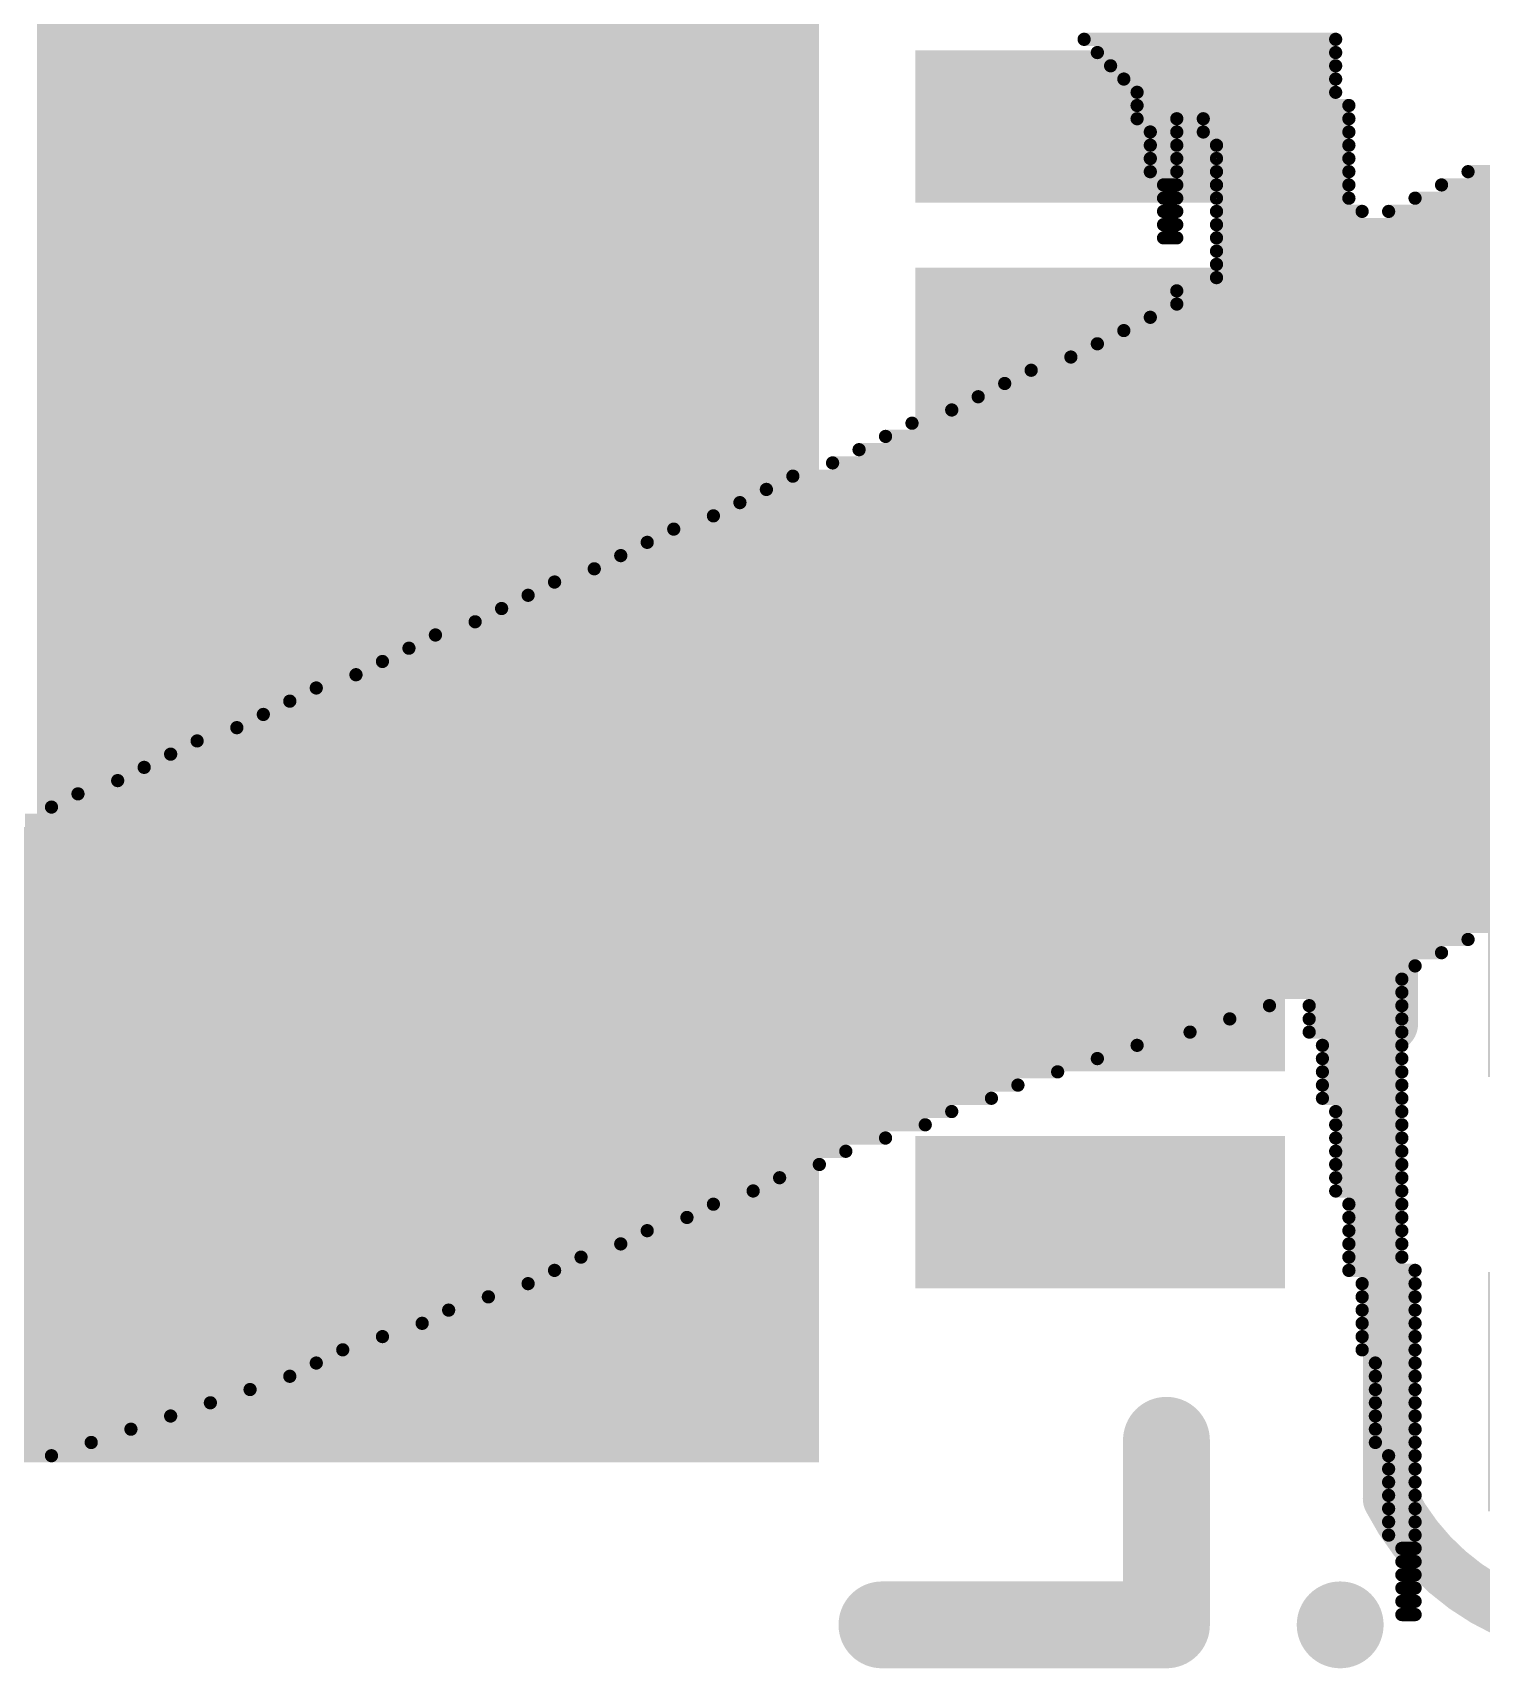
# Model space of a CAD drawing. Header units: millimetres. Extents: x -6 to 151, y -20 to 98.
# Drawn here: x 42.268 to 45.603, y 23.107 to 26.873 of the extents above; entities that cross this region are included whole.
import ezdxf

# ---------------------------------------------------------------- set-up
doc = ezdxf.new("R2010")
doc.units = ezdxf.units.MM
for name, color, linetype in [('BottomOverlay', 54, 'Continuous'), ('TopOverlay', 2, 'Continuous'), ('TopPaste', 8, 'Continuous'), ('TopSolder', 216, 'Continuous'), ('ViaHoleLayer', 16, 'Continuous')]:
    doc.layers.add(name, color=color, linetype=linetype)

# ---------------------------------------------------------------- blocks, each defined once
blk = doc.blocks.new('DFN4_3_12_40')
at = {"layer": 'TopPaste'}
for points in [[(-0.875, -1.8), (-0.875, 1.8), (0.875, 1.8), (0.875, -1.8)], [(-1.9474, 1.1), (-1.9474, 1.4), (-1.1474, 1.4), (-1.1474, 1.1)], [(-1.9474, 0.6), (-1.9474, 0.9), (-1.1474, 0.9), (-1.1474, 0.6)], [(-1.9474, 0.1), (-1.9474, 0.4), (-1.1474, 0.4), (-1.1474, 0.1)], [(-1.9474, -0.4), (-1.9474, -0.1), (-1.1474, -0.1), (-1.1474, -0.4)], [(-1.9474, -0.9), (-1.9474, -0.6), (-1.1474, -0.6), (-1.1474, -0.9)], [(-1.9474, -1.4), (-1.9474, -1.1), (-1.1474, -1.1), (-1.1474, -1.4)]]:
    blk.add_hatch(color=8, dxfattribs=at).paths.add_polyline_path(points)
at = {"layer": 'TopSolder'}
for points in [[(-0.9004, -1.8254), (-0.9004, 1.8254), (0.9004, 1.8254), (0.9004, -1.8254)], [(-1.9728, 1.0746), (-1.9728, 1.4254), (-1.122, 1.4254), (-1.122, 1.0746)], [(-1.9728, 0.5746), (-1.9728, 0.9254), (-1.122, 0.9254), (-1.122, 0.5746)], [(-1.9728, 0.0746), (-1.9728, 0.4254), (-1.122, 0.4254), (-1.122, 0.0746)], [(-1.9728, -0.4254), (-1.9728, -0.0746), (-1.122, -0.0746), (-1.122, -0.4254)], [(-1.9728, -0.9254), (-1.9728, -0.5746), (-1.122, -0.5746), (-1.122, -0.9254)], [(-1.9728, -1.4254), (-1.9728, -1.0746), (-1.122, -1.0746), (-1.122, -1.4254)]]:
    blk.add_hatch(color=216, dxfattribs=at).paths.add_polyline_path(points)
at = {"layer": 'TopOverlay'}
for points, const_width in [([(-2.05, 2.2, 1), (-2.15, 2.2, 1)], 0.1), ([(-1.75, 2.2, 1), (-1.65, 2.2, 1)], 0.1), ([(-1.75, 2.2, 1), (-1.65, 2.2, 1)], 0.1), ([(-1.095, 2.2, 1), (-0.995, 2.2, 1)], 0.1), ([(-2.175, 2.2, 1), (-2.125, 2.2, 1)], 0.05), ([(-2.075, 2.2, 1), (-2.025, 2.2, 1)], 0.05), ([(-1.75, 1.775, 1), (-1.65, 1.775, 1)], 0.1)]:
    blk.add_lwpolyline(points, format="xyb", close=True, dxfattribs=dict(at, const_width=const_width))
at = {"layer": 'TopOverlay', "const_width": 0.2}
for points in [[(-1.045, 2.2), (-1.7, 2.2)], [(-1.7, 2.2), (-1.7, 1.775)]]:
    blk.add_lwpolyline(points, dxfattribs=at)
blk = doc.blocks.new('CAP0402_159')
at = {"layer": 'TopPaste'}
for points in [[(-0.75, 0.25), (-0.25, 0.25), (-0.25, -0.25), (-0.75, -0.25)], [(0.25, 0.25), (0.75, 0.25), (0.75, -0.25), (0.25, -0.25)]]:
    blk.add_hatch(color=8, dxfattribs=at).paths.add_polyline_path(points)
at = {"layer": 'TopSolder'}
for points in [[(-0.7754, 0.2754), (-0.2246, 0.2754), (-0.2246, -0.2754), (-0.7754, -0.2754)], [(0.2246, 0.2754), (0.7754, 0.2754), (0.7754, -0.2754), (0.2246, -0.2754)]]:
    blk.add_hatch(color=216, dxfattribs=at).paths.add_polyline_path(points)
at = {"layer": 'TopOverlay', "const_width": 0.127}
for points in [[(-0.7472, -0.4997, -0.613401), (-0.7463, 0.5002)], [(0.7472, 0.4997, -0.613401), (0.7463, -0.5002)]]:
    blk.add_lwpolyline(points, format="xyb", dxfattribs=at)
for points in [[(-0.3466, 0.5), (-0.7466, 0.5)], [(0.7466, 0.5), (0.3466, 0.5)], [(-0.7466, -0.5), (-0.3466, -0.5)], [(0.3466, -0.5), (0.7466, -0.5)]]:
    blk.add_lwpolyline(points, dxfattribs=at)
at = {"layer": 'TopOverlay', "const_width": 0.0635}
for points in [[(-0.7784, 0.5, 1), (-0.7149, 0.5, 1)], [(-0.778, 0.5002, 1), (-0.7145, 0.5002, 1)], [(-0.3784, 0.5, 1), (-0.3149, 0.5, 1)], [(0.3149, 0.5, 1), (0.3784, 0.5, 1)], [(0.7149, 0.5, 1), (0.7784, 0.5, 1)], [(0.7154, 0.4997, 1), (0.7789, 0.4997, 1)], [(-0.7789, -0.4997, 1), (-0.7154, -0.4997, 1)], [(-0.7784, -0.5, 1), (-0.7149, -0.5, 1)], [(-0.3784, -0.5, 1), (-0.3149, -0.5, 1)], [(0.3149, -0.5, 1), (0.3784, -0.5, 1)], [(0.7145, -0.5002, 1), (0.778, -0.5002, 1)], [(0.7149, -0.5, 1), (0.7784, -0.5, 1)]]:
    blk.add_lwpolyline(points, format="xyb", close=True, dxfattribs=at)

msp = doc.modelspace()

# ---------------------------------------------------------------- hatches: boundary and pattern name
at = {"layer": 'ViaHoleLayer'}
h = msp.add_hatch(color=16, dxfattribs=at)
edge = h.paths.add_edge_path()
edge.add_arc((42.7607, 26.5918), 0.1524, 0, 360)
h = msp.add_hatch(color=16, dxfattribs=at)
edge = h.paths.add_edge_path()
edge.add_arc((43.5926, 26.5918), 0.1524, 0, 360)
h = msp.add_hatch(color=16, dxfattribs=at)
edge = h.paths.add_edge_path()
edge.add_arc((42.7607, 25.8151), 0.1524, 0, 360)
h = msp.add_hatch(color=16, dxfattribs=at)
edge = h.paths.add_edge_path()
edge.add_arc((43.5926, 25.8151), 0.1524, 0, 360)
h = msp.add_hatch(color=16, dxfattribs=at)
edge = h.paths.add_edge_path()
edge.add_arc((42.7607, 25.0385), 0.1524, 0, 360)
h = msp.add_hatch(color=16, dxfattribs=at)
edge = h.paths.add_edge_path()
edge.add_arc((43.5926, 25.0385), 0.1524, 0, 360)
h = msp.add_hatch(color=16, dxfattribs=at)
edge = h.paths.add_edge_path()
edge.add_arc((42.7607, 24.2619), 0.1524, 0, 360)
h = msp.add_hatch(color=16, dxfattribs=at)
edge = h.paths.add_edge_path()
edge.add_arc((43.5926, 24.2619), 0.1524, 0, 360)

# ---------------------------------------------------------------- linework, layer by layer
at = {"layer": 'BottomOverlay', "const_width": 0.0305}
for points in [[(44.6888, 26.858), (45.2679, 26.858)], [(44.7192, 26.8275), (45.2679, 26.8275)], [(44.7497, 26.797), (45.2679, 26.797)], [(44.7802, 26.7665), (45.2679, 26.7665)], [(44.8107, 26.736), (45.2679, 26.736)], [(44.8107, 26.7056), (45.2984, 26.7056)], [(44.8107, 26.6751), (44.9021, 26.6751)], [(44.9631, 26.6751), (45.2984, 26.6751)], [(44.8412, 26.6446), (44.9021, 26.6446)], [(44.8412, 26.6141), (44.9021, 26.6141)], [(44.9631, 26.6446), (45.2984, 26.6446)], [(44.9936, 26.6141), (45.2984, 26.6141)], [(44.8412, 26.5836), (44.9021, 26.5836)], [(44.9936, 26.5836), (45.2984, 26.5836)], [(44.8412, 26.5532), (44.9021, 26.5532)], [(44.9936, 26.5532), (45.2984, 26.5532)], [(45.5727, 26.5532), (52.7355, 26.5532)], [(44.8716, 26.5227), (44.9021, 26.5227)], [(44.9936, 26.5227), (45.2984, 26.5227)], [(45.5117, 26.5227), (52.766, 26.5227)], [(44.8716, 26.4922), (44.9021, 26.4922)], [(44.8716, 26.4617), (44.9021, 26.4617)], [(44.9936, 26.4922), (45.2984, 26.4922)], [(44.9936, 26.4617), (45.3288, 26.4617)], [(45.3898, 26.4617), (52.8574, 26.4617)], [(45.4508, 26.4922), (52.8269, 26.4922)], [(44.8716, 26.4312), (44.9021, 26.4312)], [(44.9936, 26.4312), (52.9184, 26.4312)], [(44.8716, 26.4008), (44.9021, 26.4008)], [(44.9936, 26.4008), (52.9488, 26.4008)], [(44.9936, 26.3703), (53.0098, 26.3703)], [(44.9936, 26.3398), (53.0403, 26.3398)], [(44.9021, 26.2788), (53.1317, 26.2788)], [(44.9936, 26.3093), (53.1012, 26.3093)], [(44.9021, 26.2484), (53.1927, 26.2484)], [(44.8412, 26.2179), (53.2232, 26.2179)], [(44.7802, 26.1874), (53.2841, 26.1874)], [(44.6583, 26.1264), (53.3756, 26.1264)], [(44.7192, 26.1569), (53.3146, 26.1569)], [(44.5668, 26.096), (48.7426, 26.096)], [(44.5059, 26.0655), (48.7426, 26.0655)], [(44.4449, 26.035), (48.7426, 26.035)], [(44.2925, 25.974), (48.5597, 25.974)], [(44.384, 26.0045), (48.7121, 26.0045)], [(44.2316, 25.9436), (48.4683, 25.9436)], [(44.1706, 25.9131), (48.4073, 25.9131)], [(44.1096, 25.8826), (48.3768, 25.8826)], [(43.9572, 25.8216), (48.194, 25.8216)], [(44.0182, 25.8521), (48.2854, 25.8521)], [(43.8963, 25.7912), (48.133, 25.7912)], [(43.8353, 25.7607), (48.0416, 25.7607)], [(43.7439, 25.7302), (47.9806, 25.7302)], [(43.6829, 25.6997), (47.8892, 25.6997)], [(43.561, 25.6388), (47.7672, 25.6388)], [(43.622, 25.6692), (47.8282, 25.6692)], [(43.4696, 25.6083), (47.6758, 25.6083)], [(43.4086, 25.5778), (47.6148, 25.5778)], [(43.3476, 25.5473), (47.5234, 25.5473)], [(43.1952, 25.4864), (47.371, 25.4864)], [(43.2867, 25.5168), (47.4624, 25.5168)], [(43.1343, 25.4559), (47.31, 25.4559)], [(43.0733, 25.4254), (47.2186, 25.4254)], [(43.0124, 25.3949), (47.1272, 25.3949)], [(42.86, 25.334), (47.0052, 25.334)], [(42.9209, 25.3644), (47.0662, 25.3644)], [(42.799, 25.3035), (46.9138, 25.3035)], [(42.738, 25.273), (46.8224, 25.273)], [(42.6466, 25.2425), (46.7614, 25.2425)], [(42.5247, 25.1816), (46.609, 25.1816)], [(42.5856, 25.212), (46.7004, 25.212)], [(42.4637, 25.1511), (46.548, 25.1511)], [(42.3723, 25.1206), (46.4566, 25.1206)], [(42.3113, 25.0901), (46.3956, 25.0901)], [(42.2504, 25.0596), (46.3042, 25.0596)], [(42.098, 24.9987), (46.1823, 24.9987)], [(42.1894, 25.0292), (46.2432, 25.0292)], [(42.037, 24.9682), (46.0908, 24.9682)], [(41.976, 24.9377), (45.9994, 24.9377)], [(41.9151, 24.9072), (45.9384, 24.9072)], [(41.6103, 24.8768), (45.847, 24.8768)], [(41.6103, 24.8463), (45.786, 24.8463)], [(41.6103, 24.8158), (45.6946, 24.8158)], [(41.5798, 24.7853), (45.5727, 24.7853)], [(41.5493, 24.7548), (45.5117, 24.7548)], [(41.4274, 24.6939), (45.4203, 24.6939)], [(41.4884, 24.7244), (45.4508, 24.7244)], [(41.3664, 24.6634), (45.4203, 24.6634)], [(41.3055, 24.6329), (45.1155, 24.6329)], [(45.2069, 24.6329), (45.4203, 24.6329)], [(41.214, 24.6024), (45.024, 24.6024)], [(45.2069, 24.6024), (45.4203, 24.6024)], [(41.0921, 24.5415), (44.8107, 24.5415)], [(41.1531, 24.572), (44.9326, 24.572)], [(45.2069, 24.572), (45.4203, 24.572)], [(45.2374, 24.5415), (45.4203, 24.5415)], [(41.0312, 24.511), (44.7192, 24.511)], [(45.2374, 24.511), (45.4203, 24.511)], [(40.9397, 24.4805), (44.6278, 24.4805)], [(45.2374, 24.4805), (45.4203, 24.4805)], [(40.6349, 24.45), (44.5364, 24.45)], [(45.2374, 24.45), (45.4203, 24.45)], [(40.6044, 24.3891), (44.384, 24.3891)], [(40.6349, 24.4196), (44.4754, 24.4196)], [(45.2374, 24.4196), (45.4203, 24.4196)], [(45.2679, 24.3891), (45.4203, 24.3891)], [(40.6044, 24.3586), (44.323, 24.3586)], [(45.2679, 24.3586), (45.4203, 24.3586)], [(40.6044, 24.3281), (44.2316, 24.3281)], [(45.2679, 24.3281), (45.4203, 24.3281)], [(40.5435, 24.2976), (44.1401, 24.2976)], [(45.2679, 24.2976), (45.4203, 24.2976)], [(40.4825, 24.2672), (44.0792, 24.2672)], [(45.2679, 24.2672), (45.4203, 24.2672)], [(40.3301, 24.2062), (43.9268, 24.2062)], [(40.3911, 24.2367), (43.9877, 24.2367)], [(45.2679, 24.2367), (45.4203, 24.2367)], [(45.2679, 24.2062), (45.4203, 24.2062)], [(40.2692, 24.1757), (43.8353, 24.1757)], [(45.2984, 24.1757), (45.4203, 24.1757)], [(40.2082, 24.1452), (43.7744, 24.1452)], [(45.2984, 24.1452), (45.4203, 24.1452)], [(40.1472, 24.1148), (43.6829, 24.1148)], [(45.2984, 24.1148), (45.4203, 24.1148)], [(39.9948, 24.0538), (43.5305, 24.0538)], [(40.0558, 24.0843), (43.622, 24.0843)], [(45.2984, 24.0843), (45.4203, 24.0843)], [(45.2984, 24.0538), (45.4203, 24.0538)], [(39.9339, 24.0233), (43.4696, 24.0233)], [(45.2984, 24.0233), (45.4508, 24.0233)], [(39.8729, 23.9928), (43.4086, 23.9928)], [(45.3288, 23.9928), (45.4508, 23.9928)], [(39.7815, 23.9624), (43.3172, 23.9624)], [(45.3288, 23.9624), (45.4508, 23.9624)], [(39.6596, 23.9014), (43.1648, 23.9014)], [(39.7205, 23.9319), (43.2257, 23.9319)], [(45.3288, 23.9319), (45.4508, 23.9319)], [(45.3288, 23.9014), (45.4508, 23.9014)], [(39.5681, 23.8709), (43.0733, 23.8709)], [(45.3288, 23.8709), (45.4508, 23.8709)], [(39.5072, 23.8404), (42.9819, 23.8404)], [(45.3288, 23.8404), (45.4508, 23.8404)], [(39.4462, 23.81), (42.9209, 23.81)], [(45.3593, 23.81), (45.4508, 23.81)], [(39.3243, 23.749), (42.7685, 23.749)], [(39.3852, 23.7795), (42.86, 23.7795)], [(45.3593, 23.7795), (45.4508, 23.7795)], [(45.3593, 23.749), (45.4508, 23.749)], [(39.2328, 23.7185), (42.6771, 23.7185)], [(45.3593, 23.7185), (45.4508, 23.7185)], [(39.1719, 23.688), (42.5856, 23.688)], [(45.3593, 23.688), (45.4508, 23.688)], [(39.1109, 23.6576), (42.4942, 23.6576)], [(45.3593, 23.6576), (45.4508, 23.6576)], [(39.0804, 23.6271), (42.4028, 23.6271)], [(45.3593, 23.6271), (45.4508, 23.6271)], [(39.0804, 23.5966), (42.3113, 23.5966)], [(45.3898, 23.5966), (45.4508, 23.5966)], [(45.3898, 23.5661), (45.4508, 23.5661)], [(45.3898, 23.5356), (45.4508, 23.5356)], [(45.3898, 23.5052), (45.4508, 23.5052)], [(45.3898, 23.4747), (45.4508, 23.4747)], [(45.3898, 23.4442), (45.4508, 23.4442)], [(45.3898, 23.4137), (45.4508, 23.4137)], [(45.4203, 23.3832), (45.4508, 23.3832)], [(45.4203, 23.3528), (45.4508, 23.3528)], [(45.4203, 23.3223), (45.4508, 23.3223)], [(45.4203, 23.2918), (45.4508, 23.2918)], [(45.4203, 23.2613), (45.4508, 23.2613)], [(45.4203, 23.2308), (45.4508, 23.2308)]]:
    msp.add_lwpolyline(points, dxfattribs=at)
at = {"layer": 'BottomOverlay', "const_width": 0.0152}
for points in [[(44.6811, 26.858, 1), (44.6964, 26.858, 1)], [(45.2603, 26.858, 1), (45.2755, 26.858, 1)], [(44.7116, 26.8275, 1), (44.7269, 26.8275, 1)], [(45.2603, 26.8275, 1), (45.2755, 26.8275, 1)], [(44.7421, 26.797, 1), (44.7573, 26.797, 1)], [(44.7726, 26.7665, 1), (44.7878, 26.7665, 1)], [(45.2603, 26.797, 1), (45.2755, 26.797, 1)], [(45.2603, 26.7665, 1), (45.2755, 26.7665, 1)], [(44.8031, 26.736, 1), (44.8183, 26.736, 1)], [(45.2603, 26.736, 1), (45.2755, 26.736, 1)], [(44.8031, 26.7056, 1), (44.8183, 26.7056, 1)], [(45.2907, 26.7056, 1), (45.306, 26.7056, 1)], [(44.8031, 26.6751, 1), (44.8183, 26.6751, 1)], [(44.8945, 26.6751, 1), (44.9097, 26.6751, 1)], [(44.9555, 26.6751, 1), (44.9707, 26.6751, 1)], [(45.2907, 26.6751, 1), (45.306, 26.6751, 1)], [(44.8335, 26.6446, 1), (44.8488, 26.6446, 1)], [(44.8335, 26.6141, 1), (44.8488, 26.6141, 1)], [(44.8945, 26.6446, 1), (44.9097, 26.6446, 1)], [(44.8945, 26.6141, 1), (44.9097, 26.6141, 1)], [(44.9555, 26.6446, 1), (44.9707, 26.6446, 1)], [(44.9859, 26.6141, 1), (45.0012, 26.6141, 1)], [(45.2907, 26.6446, 1), (45.306, 26.6446, 1)], [(45.2907, 26.6141, 1), (45.306, 26.6141, 1)], [(44.8335, 26.5836, 1), (44.8488, 26.5836, 1)], [(44.8945, 26.5836, 1), (44.9097, 26.5836, 1)], [(44.9859, 26.5836, 1), (45.0012, 26.5836, 1)], [(45.2907, 26.5836, 1), (45.306, 26.5836, 1)], [(44.8335, 26.5532, 1), (44.8488, 26.5532, 1)], [(44.8945, 26.5532, 1), (44.9097, 26.5532, 1)], [(44.9859, 26.5532, 1), (45.0012, 26.5532, 1)], [(45.2907, 26.5532, 1), (45.306, 26.5532, 1)], [(45.5651, 26.5532, 1), (45.5803, 26.5532, 1)], [(44.864, 26.5227, 1), (44.8793, 26.5227, 1)], [(44.8945, 26.5227, 1), (44.9097, 26.5227, 1)], [(44.9859, 26.5227, 1), (45.0012, 26.5227, 1)], [(45.2907, 26.5227, 1), (45.306, 26.5227, 1)], [(45.5041, 26.5227, 1), (45.5193, 26.5227, 1)], [(44.864, 26.4922, 1), (44.8793, 26.4922, 1)], [(44.864, 26.4617, 1), (44.8793, 26.4617, 1)], [(44.8945, 26.4922, 1), (44.9097, 26.4922, 1)], [(44.8945, 26.4617, 1), (44.9097, 26.4617, 1)], [(44.9859, 26.4922, 1), (45.0012, 26.4922, 1)], [(44.9859, 26.4617, 1), (45.0012, 26.4617, 1)], [(45.2907, 26.4922, 1), (45.306, 26.4922, 1)], [(45.3212, 26.4617, 1), (45.3365, 26.4617, 1)], [(45.3822, 26.4617, 1), (45.3974, 26.4617, 1)], [(45.4431, 26.4922, 1), (45.4584, 26.4922, 1)], [(44.864, 26.4312, 1), (44.8793, 26.4312, 1)], [(44.8945, 26.4312, 1), (44.9097, 26.4312, 1)], [(44.9859, 26.4312, 1), (45.0012, 26.4312, 1)], [(44.864, 26.4008, 1), (44.8793, 26.4008, 1)], [(44.8945, 26.4008, 1), (44.9097, 26.4008, 1)], [(44.9859, 26.4008, 1), (45.0012, 26.4008, 1)], [(44.9859, 26.3703, 1), (45.0012, 26.3703, 1)], [(44.9859, 26.3398, 1), (45.0012, 26.3398, 1)], [(44.8945, 26.2788, 1), (44.9097, 26.2788, 1)], [(44.9859, 26.3093, 1), (45.0012, 26.3093, 1)], [(44.8945, 26.2484, 1), (44.9097, 26.2484, 1)], [(44.8335, 26.2179, 1), (44.8488, 26.2179, 1)], [(44.7726, 26.1874, 1), (44.7878, 26.1874, 1)], [(44.6507, 26.1264, 1), (44.6659, 26.1264, 1)], [(44.7116, 26.1569, 1), (44.7269, 26.1569, 1)], [(44.5592, 26.096, 1), (44.5745, 26.096, 1)], [(44.4983, 26.0655, 1), (44.5135, 26.0655, 1)], [(44.4373, 26.035, 1), (44.4525, 26.035, 1)], [(44.2849, 25.974, 1), (44.3001, 25.974, 1)], [(44.3763, 26.0045, 1), (44.3916, 26.0045, 1)], [(44.2239, 25.9436, 1), (44.2392, 25.9436, 1)], [(44.163, 25.9131, 1), (44.1782, 25.9131, 1)], [(44.102, 25.8826, 1), (44.1173, 25.8826, 1)], [(43.9496, 25.8216, 1), (43.9649, 25.8216, 1)], [(44.0106, 25.8521, 1), (44.0258, 25.8521, 1)], [(43.8887, 25.7912, 1), (43.9039, 25.7912, 1)], [(43.8277, 25.7607, 1), (43.8429, 25.7607, 1)], [(43.7363, 25.7302, 1), (43.7515, 25.7302, 1)], [(43.6753, 25.6997, 1), (43.6905, 25.6997, 1)], [(43.5534, 25.6388, 1), (43.5686, 25.6388, 1)], [(43.6143, 25.6692, 1), (43.6296, 25.6692, 1)], [(43.4619, 25.6083, 1), (43.4772, 25.6083, 1)], [(43.401, 25.5778, 1), (43.4162, 25.5778, 1)], [(43.34, 25.5473, 1), (43.3553, 25.5473, 1)], [(43.1876, 25.4864, 1), (43.2029, 25.4864, 1)], [(43.2791, 25.5168, 1), (43.2943, 25.5168, 1)], [(43.1267, 25.4559, 1), (43.1419, 25.4559, 1)], [(43.0657, 25.4254, 1), (43.0809, 25.4254, 1)], [(43.0047, 25.3949, 1), (43.02, 25.3949, 1)], [(42.8523, 25.334, 1), (42.8676, 25.334, 1)], [(42.9133, 25.3644, 1), (42.9285, 25.3644, 1)], [(42.7914, 25.3035, 1), (42.8066, 25.3035, 1)], [(42.7304, 25.273, 1), (42.7457, 25.273, 1)], [(42.639, 25.2425, 1), (42.6542, 25.2425, 1)], [(42.5171, 25.1816, 1), (42.5323, 25.1816, 1)], [(42.578, 25.212, 1), (42.5933, 25.212, 1)], [(42.4561, 25.1511, 1), (42.4713, 25.1511, 1)], [(42.3647, 25.1206, 1), (42.3799, 25.1206, 1)], [(42.3037, 25.0901, 1), (42.3189, 25.0901, 1)], [(45.5651, 24.7853, 1), (45.5803, 24.7853, 1)], [(45.5041, 24.7548, 1), (45.5193, 24.7548, 1)], [(45.4127, 24.6939, 1), (45.4279, 24.6939, 1)], [(45.4431, 24.7244, 1), (45.4584, 24.7244, 1)], [(45.4127, 24.6634, 1), (45.4279, 24.6634, 1)], [(45.1079, 24.6329, 1), (45.1231, 24.6329, 1)], [(45.1993, 24.6329, 1), (45.2145, 24.6329, 1)], [(45.4127, 24.6329, 1), (45.4279, 24.6329, 1)], [(45.0164, 24.6024, 1), (45.0317, 24.6024, 1)], [(45.1993, 24.6024, 1), (45.2145, 24.6024, 1)], [(45.4127, 24.6024, 1), (45.4279, 24.6024, 1)], [(44.8031, 24.5415, 1), (44.8183, 24.5415, 1)], [(44.925, 24.572, 1), (44.9402, 24.572, 1)], [(45.1993, 24.572, 1), (45.2145, 24.572, 1)], [(45.2298, 24.5415, 1), (45.245, 24.5415, 1)], [(45.4127, 24.572, 1), (45.4279, 24.572, 1)], [(45.4127, 24.5415, 1), (45.4279, 24.5415, 1)], [(44.7116, 24.511, 1), (44.7269, 24.511, 1)], [(45.2298, 24.511, 1), (45.245, 24.511, 1)], [(45.4127, 24.511, 1), (45.4279, 24.511, 1)], [(44.6202, 24.4805, 1), (44.6354, 24.4805, 1)], [(45.2298, 24.4805, 1), (45.245, 24.4805, 1)], [(45.4127, 24.4805, 1), (45.4279, 24.4805, 1)], [(44.5287, 24.45, 1), (44.544, 24.45, 1)], [(45.2298, 24.45, 1), (45.245, 24.45, 1)], [(45.4127, 24.45, 1), (45.4279, 24.45, 1)], [(44.3763, 24.3891, 1), (44.3916, 24.3891, 1)], [(44.4678, 24.4196, 1), (44.483, 24.4196, 1)], [(45.2298, 24.4196, 1), (45.245, 24.4196, 1)], [(45.2603, 24.3891, 1), (45.2755, 24.3891, 1)], [(45.4127, 24.4196, 1), (45.4279, 24.4196, 1)], [(45.4127, 24.3891, 1), (45.4279, 24.3891, 1)], [(44.3154, 24.3586, 1), (44.3306, 24.3586, 1)], [(45.2603, 24.3586, 1), (45.2755, 24.3586, 1)], [(45.4127, 24.3586, 1), (45.4279, 24.3586, 1)], [(44.2239, 24.3281, 1), (44.2392, 24.3281, 1)], [(45.2603, 24.3281, 1), (45.2755, 24.3281, 1)], [(45.4127, 24.3281, 1), (45.4279, 24.3281, 1)], [(44.1325, 24.2976, 1), (44.1477, 24.2976, 1)], [(45.2603, 24.2976, 1), (45.2755, 24.2976, 1)], [(45.4127, 24.2976, 1), (45.4279, 24.2976, 1)], [(44.0715, 24.2672, 1), (44.0868, 24.2672, 1)], [(45.2603, 24.2672, 1), (45.2755, 24.2672, 1)], [(45.4127, 24.2672, 1), (45.4279, 24.2672, 1)], [(43.9191, 24.2062, 1), (43.9344, 24.2062, 1)], [(43.9801, 24.2367, 1), (43.9953, 24.2367, 1)], [(45.2603, 24.2367, 1), (45.2755, 24.2367, 1)], [(45.2603, 24.2062, 1), (45.2755, 24.2062, 1)], [(45.4127, 24.2367, 1), (45.4279, 24.2367, 1)], [(45.4127, 24.2062, 1), (45.4279, 24.2062, 1)], [(43.8277, 24.1757, 1), (43.8429, 24.1757, 1)], [(45.2907, 24.1757, 1), (45.306, 24.1757, 1)], [(45.4127, 24.1757, 1), (45.4279, 24.1757, 1)], [(43.7667, 24.1452, 1), (43.782, 24.1452, 1)], [(45.2907, 24.1452, 1), (45.306, 24.1452, 1)], [(45.4127, 24.1452, 1), (45.4279, 24.1452, 1)], [(43.6753, 24.1148, 1), (43.6905, 24.1148, 1)], [(45.2907, 24.1148, 1), (45.306, 24.1148, 1)], [(45.4127, 24.1148, 1), (45.4279, 24.1148, 1)], [(43.5229, 24.0538, 1), (43.5381, 24.0538, 1)], [(43.6143, 24.0843, 1), (43.6296, 24.0843, 1)], [(45.2907, 24.0843, 1), (45.306, 24.0843, 1)], [(45.2907, 24.0538, 1), (45.306, 24.0538, 1)], [(45.4127, 24.0843, 1), (45.4279, 24.0843, 1)], [(45.4127, 24.0538, 1), (45.4279, 24.0538, 1)], [(43.4619, 24.0233, 1), (43.4772, 24.0233, 1)], [(45.2907, 24.0233, 1), (45.306, 24.0233, 1)], [(45.4431, 24.0233, 1), (45.4584, 24.0233, 1)], [(43.401, 23.9928, 1), (43.4162, 23.9928, 1)], [(45.3212, 23.9928, 1), (45.3365, 23.9928, 1)], [(45.4431, 23.9928, 1), (45.4584, 23.9928, 1)], [(43.3095, 23.9624, 1), (43.3248, 23.9624, 1)], [(45.3212, 23.9624, 1), (45.3365, 23.9624, 1)], [(45.4431, 23.9624, 1), (45.4584, 23.9624, 1)], [(43.1571, 23.9014, 1), (43.1724, 23.9014, 1)], [(43.2181, 23.9319, 1), (43.2333, 23.9319, 1)], [(45.3212, 23.9319, 1), (45.3365, 23.9319, 1)], [(45.3212, 23.9014, 1), (45.3365, 23.9014, 1)], [(45.4431, 23.9319, 1), (45.4584, 23.9319, 1)], [(45.4431, 23.9014, 1), (45.4584, 23.9014, 1)], [(43.0657, 23.8709, 1), (43.0809, 23.8709, 1)], [(45.3212, 23.8709, 1), (45.3365, 23.8709, 1)], [(45.4431, 23.8709, 1), (45.4584, 23.8709, 1)], [(42.9743, 23.8404, 1), (42.9895, 23.8404, 1)], [(45.3212, 23.8404, 1), (45.3365, 23.8404, 1)], [(45.4431, 23.8404, 1), (45.4584, 23.8404, 1)], [(42.9133, 23.81, 1), (42.9285, 23.81, 1)], [(45.3517, 23.81, 1), (45.3669, 23.81, 1)], [(45.4431, 23.81, 1), (45.4584, 23.81, 1)], [(42.7609, 23.749, 1), (42.7761, 23.749, 1)], [(42.8523, 23.7795, 1), (42.8676, 23.7795, 1)], [(45.3517, 23.7795, 1), (45.3669, 23.7795, 1)], [(45.3517, 23.749, 1), (45.3669, 23.749, 1)], [(45.4431, 23.7795, 1), (45.4584, 23.7795, 1)], [(45.4431, 23.749, 1), (45.4584, 23.749, 1)], [(42.6695, 23.7185, 1), (42.6847, 23.7185, 1)], [(45.3517, 23.7185, 1), (45.3669, 23.7185, 1)], [(45.4431, 23.7185, 1), (45.4584, 23.7185, 1)], [(42.578, 23.688, 1), (42.5933, 23.688, 1)], [(45.3517, 23.688, 1), (45.3669, 23.688, 1)], [(45.4431, 23.688, 1), (45.4584, 23.688, 1)], [(42.4866, 23.6576, 1), (42.5018, 23.6576, 1)], [(45.3517, 23.6576, 1), (45.3669, 23.6576, 1)], [(45.4431, 23.6576, 1), (45.4584, 23.6576, 1)], [(42.3951, 23.6271, 1), (42.4104, 23.6271, 1)], [(45.3517, 23.6271, 1), (45.3669, 23.6271, 1)], [(45.4431, 23.6271, 1), (45.4584, 23.6271, 1)], [(42.3037, 23.5966, 1), (42.3189, 23.5966, 1)], [(45.3822, 23.5966, 1), (45.3974, 23.5966, 1)], [(45.3822, 23.5661, 1), (45.3974, 23.5661, 1)], [(45.4431, 23.5966, 1), (45.4584, 23.5966, 1)], [(45.4431, 23.5661, 1), (45.4584, 23.5661, 1)], [(45.3822, 23.5356, 1), (45.3974, 23.5356, 1)], [(45.4431, 23.5356, 1), (45.4584, 23.5356, 1)], [(45.3822, 23.5052, 1), (45.3974, 23.5052, 1)], [(45.4431, 23.5052, 1), (45.4584, 23.5052, 1)], [(45.3822, 23.4747, 1), (45.3974, 23.4747, 1)], [(45.4431, 23.4747, 1), (45.4584, 23.4747, 1)], [(45.3822, 23.4442, 1), (45.3974, 23.4442, 1)], [(45.3822, 23.4137, 1), (45.3974, 23.4137, 1)], [(45.4431, 23.4442, 1), (45.4584, 23.4442, 1)], [(45.4431, 23.4137, 1), (45.4584, 23.4137, 1)], [(45.4127, 23.3832, 1), (45.4279, 23.3832, 1)], [(45.4431, 23.3832, 1), (45.4584, 23.3832, 1)], [(45.4127, 23.3528, 1), (45.4279, 23.3528, 1)], [(45.4431, 23.3528, 1), (45.4584, 23.3528, 1)], [(45.4127, 23.3223, 1), (45.4279, 23.3223, 1)], [(45.4431, 23.3223, 1), (45.4584, 23.3223, 1)], [(45.4127, 23.2918, 1), (45.4279, 23.2918, 1)], [(45.4127, 23.2613, 1), (45.4279, 23.2613, 1)], [(45.4431, 23.2918, 1), (45.4584, 23.2918, 1)], [(45.4431, 23.2613, 1), (45.4584, 23.2613, 1)], [(45.4127, 23.2308, 1), (45.4279, 23.2308, 1)], [(45.4431, 23.2308, 1), (45.4584, 23.2308, 1)]]:
    msp.add_lwpolyline(points, format="xyb", close=True, dxfattribs=at)

# ---------------------------------------------------------------- block references
for name, p, rotation in [('DFN4_3_12_40', (43.1783, 25.4071), 180), ('CAP0402_159', (45.8941, 24.2441), 270)]:
    msp.add_blockref(name, p, dxfattribs=dict(rotation=rotation))

doc.saveas('drawing.dxf')
